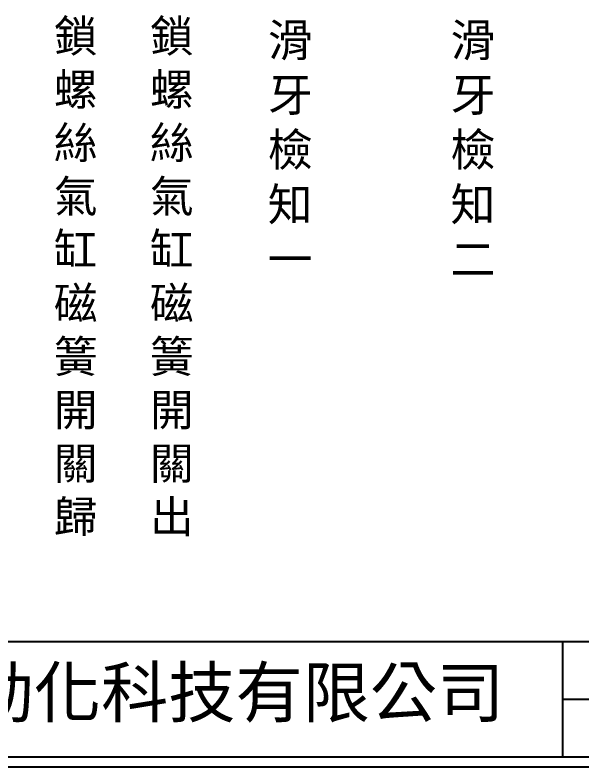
# Model space of a CAD drawing. Extents: x 10 to 297, y 3 to 207.
# Drawn here: x 79 to 148.1, y 3 to 94.5 of the extents above; entities that cross this region are included whole.
import ezdxf

# ---------------------------------------------------------------- set-up
doc = ezdxf.new("R2010")
doc.units = 0
doc.layers.add('圖框層', color=7, linetype='CONTINUOUS')
doc.layers.add('標尺寸層', color=3, linetype='CONTINUOUS')
doc.styles.add('CNS', font='romanc.shx', dxfattribs={"bigfont": 'chineset.shx'})
doc.styles.add('STSL', font='kaiu.ttf')
doc.styles.add('STYLE3', font='')
doc.styles.get('STYLE3').set_extended_font_data('PMingLiU')

msp = doc.modelspace()

# ---------------------------------------------------------------- linework, layer by layer
at = {"layer": '圖框層', "color": 7}
for p, q in [((11.25, 18.25), (295.75, 18.25)), ((145.75, 4.25), (145.75, 18.25)), ((145.75, 11.25), (295.75, 11.25)), ((11.25, 4.25), (295.75, 4.25)), ((10, 3), (297, 3))]:
    msp.add_line(p, q, dxfattribs=at)

# ---------------------------------------------------------------- texts
at = {"layer": '圖框層', "color": 4, "style": 'STSL'}
msp.add_text('泓陞自動化科技有限公司', height=6, dxfattribs=at).set_placement((48.604, 9.076))
at = {"layer": '標尺寸層', "color": 0, "attachment_point": 1}
for s, insert, char_height, width, style in [('{\\fDFKai-SB|b0|i0|c136|p65;鎖螺絲氣缸磁簧開關歸}', (83.773, 93.912), 3.9, 4.91025, 'CNS'), ('{\\fDFKai-SB|b0|i0|c136|p65;鎖螺絲氣缸磁簧開關出}', (95.478, 93.912), 3.9, 4.91025, 'CNS'), ('{\\fDFKai-SB|b0|i0|c136|p65;滑牙檢知一}', (109.828, 93.467), 4, 2.78132, 'STYLE3'), ('{\\fDFKai-SB|b0|i0|c136|p65;滑牙檢知二}', (132.079, 93.467), 4, 2.78132, 'STYLE3')]:
    msp.add_mtext(s, dxfattribs=dict(at, insert=insert, char_height=char_height, width=width, style=style))

doc.saveas('drawing.dxf')
